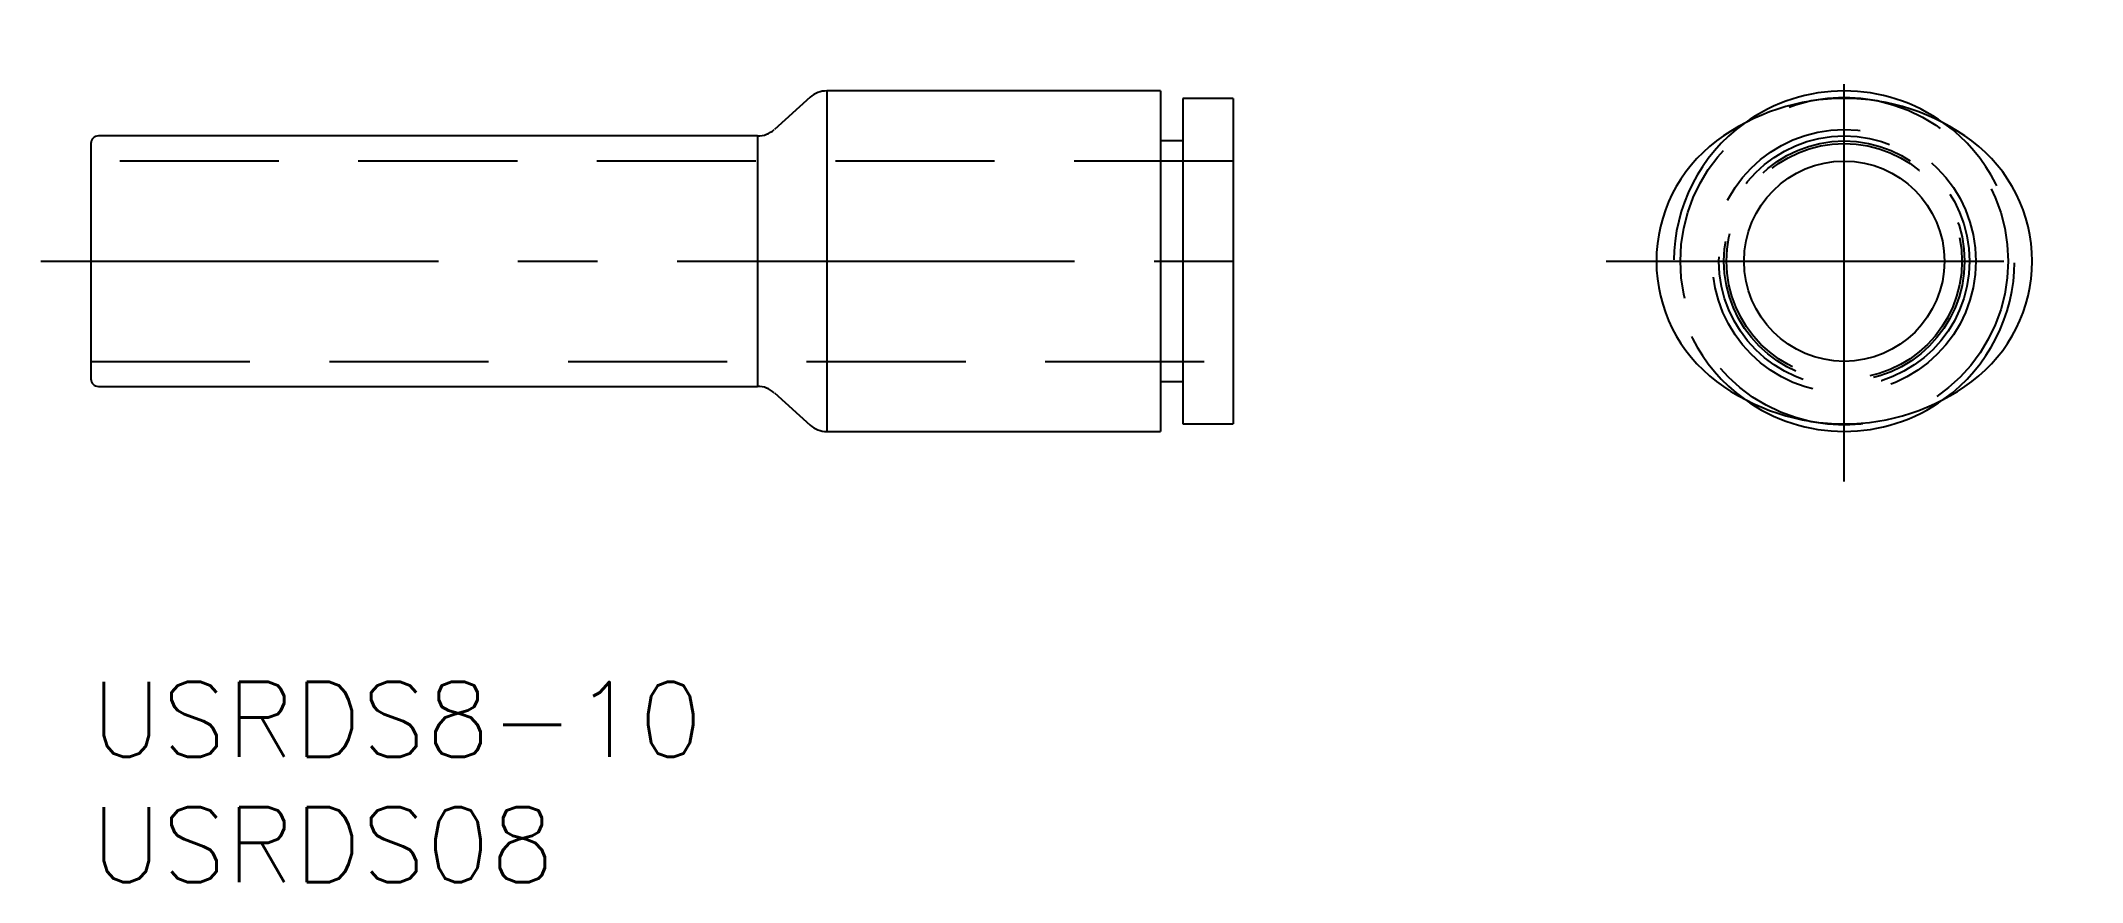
# Model space of a CAD drawing. Extents: x -2 to 79.5, y -8 to 25.6.
import ezdxf

# ---------------------------------------------------------------- set-up
doc = ezdxf.new("R2010")
doc.units = 0
doc.header["$LTSCALE"] = 0.5
doc.linetypes.add('CENTER', pattern=[50.8, 31.75, -6.35, 6.35, -6.35])
doc.linetypes.add('DASHED', pattern=[19.05, 12.7, -6.35])
for name, color, linetype in [('MSM_CENTER', 1, 'CENTER'), ('MSM_CONTINUOUS', 7, 'CONTINUOUS'), ('MSM_DASHED', 4, 'DASHED'), ('MSM_PART_NUMBER', 7, 'CONTINUOUS')]:
    doc.layers.add(name, color=color, linetype=linetype)
doc.styles.get("Standard").update_dxf_attribs({"font": 'txt.shx', "height": 3, "bigfont": 'bigfont.shx'})

msp = doc.modelspace()

# ---------------------------------------------------------------- linework, layer by layer
at = {"layer": 'MSM_CENTER'}
for p, q in [((70, 8), (70, 25.6)), ((-2, 16.8), (47.6, 16.8)), ((60.5, 16.8), (79.5, 16.8))]:
    msp.add_line(p, q, dxfattribs=at)
at = {"layer": 'MSM_CONTINUOUS'}
for p, q in [((28.715, 23.343), (27.285, 22.057)), ((42.7, 23.6), (29.384, 23.6)), ((29.384, 23.6), (29.384, 10)), ((42.7, 23.6), (42.7, 10)), ((45.6, 23.3), (43.6, 23.3)), ((43.6, 23.3), (43.6, 10.3)), ((45.6, 23.3), (45.6, 10.3)), ((0, 21.5), (0, 12.1)), ((26.616, 21.8), (0.3, 21.8)), ((26.616, 21.8), (26.616, 11.8)), ((43.6, 21.6), (42.7, 21.6)), ((0.3, 11.8), (26.616, 11.8)), ((27.285, 11.543), (28.715, 10.257)), ((42.7, 12), (43.6, 12)), ((29.384, 10), (42.7, 10)), ((43.6, 10.3), (45.6, 10.3))]:
    msp.add_line(p, q, dxfattribs=at)
msp.add_circle((70, 16.8), 4, dxfattribs=at)
for centre, radius, start, end in [((29.384, 22.6), 1, 90, 131.98721), ((70, 14.8), 8.5, 53.12974, 126.87026), ((70, 16.8), 6.8, 54.01711, 125.98289), ((26.616, 22.8), 1, 270, 311.98721), ((0.3, 21.5), 0.3, 90, 180), ((68.5, 16.8), 6, 126.87026, 233.12974), ((71.5, 16.8), 6, 306.87026, 53.12974), ((0.3, 12.1), 0.3, 180, 270), ((26.616, 10.8), 1, 48.01279, 90), ((70, 18.8), 8.5, 233.12974, 306.87026), ((70, 16.8), 6.8, 234.01711, 305.98289), ((29.384, 11), 1, 228.01279, 270)]:
    msp.add_arc(centre, radius, start, end, dxfattribs=at)
at = {"layer": 'MSM_DASHED'}
for p, q in [((45.6, 20.8), (0, 20.8)), ((0, 12.8), (45.6, 12.8))]:
    msp.add_line(p, q, dxfattribs=at)
for radius in [6.543, 5.257, 5, 4.8, 4.7]:
    msp.add_circle((70, 16.8), radius, dxfattribs=at)
for start, end in [(125.98289, 234.01711), (305.98289, 54.01711)]:
    msp.add_arc((70, 16.8), 6.8, start, end, dxfattribs=at)

# ---------------------------------------------------------------- texts
at = {"layer": 'MSM_PART_NUMBER'}
for s, p in [('USRDS8-10', (0, -3)), ('USRDS08', (0, -8))]:
    msp.add_text(s, height=3, dxfattribs=at).set_placement(p)

doc.saveas('drawing.dxf')
